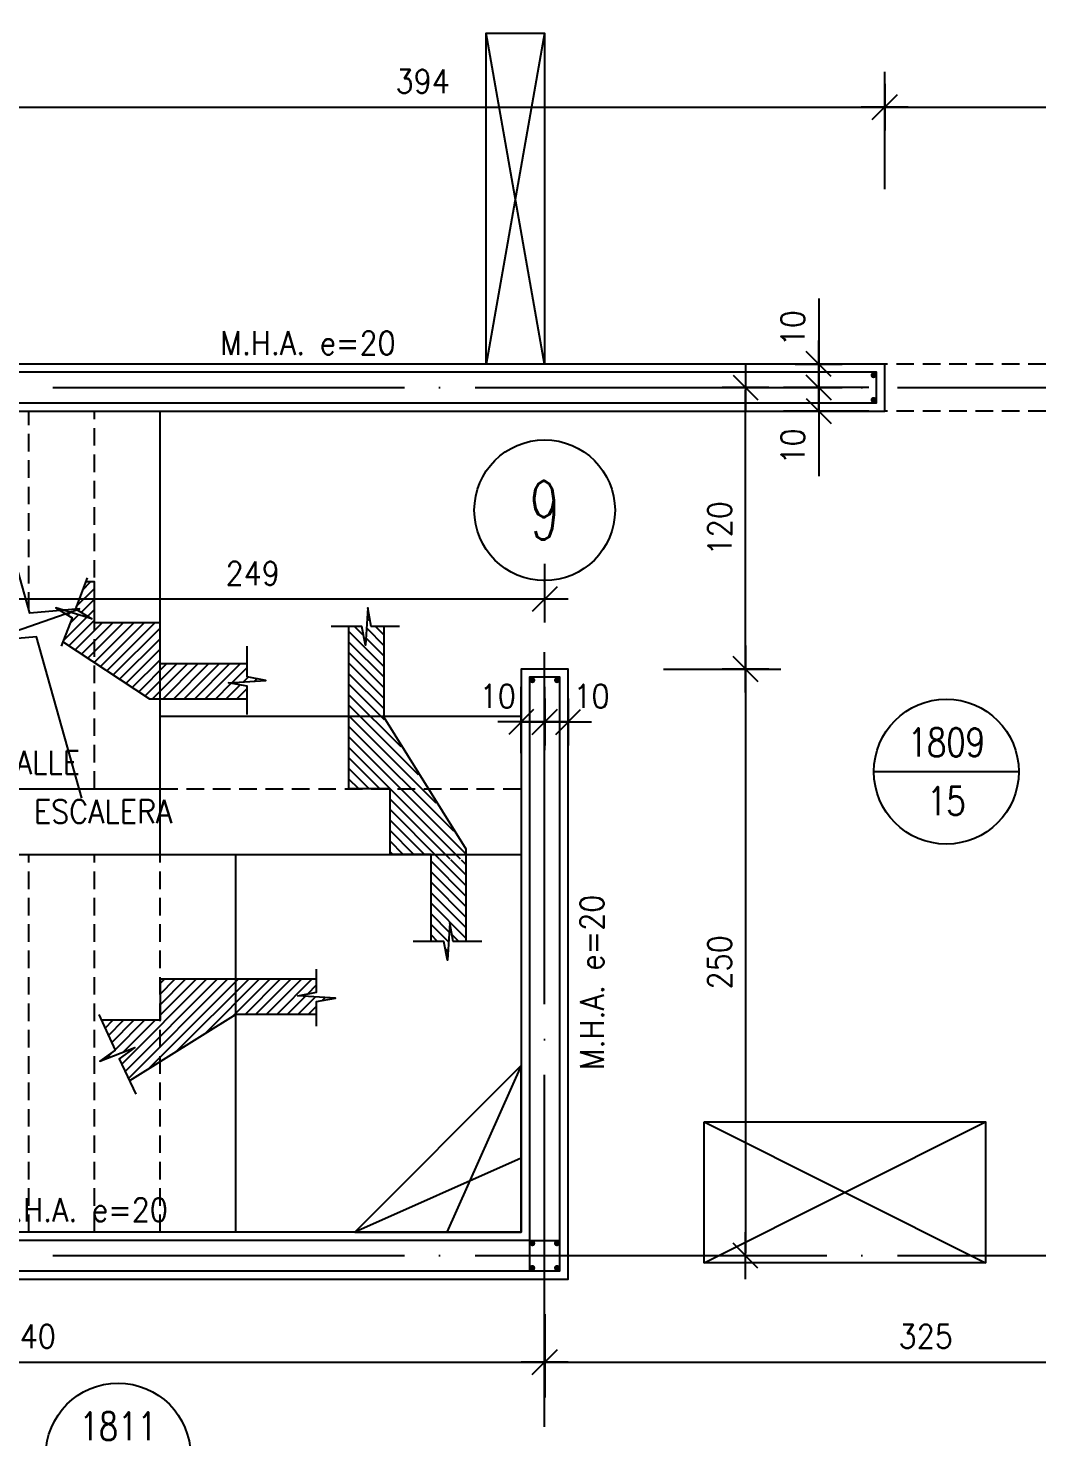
# Model space of a CAD drawing. Extents: x 2589 to 11482, y 3653 to 11529.
# Drawn here: x 6097 to 6527, y 5450 to 6051 of the extents above; entities that cross this region are included whole.
import ezdxf
from ezdxf.enums import TextEntityAlignment as Align

# ---------------------------------------------------------------- set-up
doc = ezdxf.new("R2010")
doc.units = 0
doc.header["$LTSCALE"] = 60
doc.linetypes.add('EJES', pattern=[3, 2.5, -0.25, 0, -0.25])
doc.linetypes.add('HIDDEN2', pattern=[0.1875, 0.125, -0.0625])
doc.layers.get('0').update_dxf_attribs({"linetype": 'CONTINUOUS'})
doc.layers.get('DEFPOINTS').update_dxf_attribs({"linetype": 'CONTINUOUS'})
for name, color, linetype in [('CAJAP', 3, 'HIDDEN2'), ('COTAS', 3, 'CONTINUOUS'), ('CRUCES', 9, 'CONTINUOUS'), ('EJES', 1, 'EJES'), ('MALLA', 1, 'CONTINUOUS'), ('MUROS', 4, 'CONTINUOUS'), ('REFUERZOS', 3, 'HIDDEN2'), ('SECCION', 1, 'CONTINUOUS'), ('SHAFT', 1, 'CONTINUOUS'), ('TEXTOS', 2, 'CONTINUOUS'), ('VIGAS', 2, 'CONTINUOUS')]:
    doc.layers.add(name, color=color, linetype=linetype)
doc.layers.add('RLA-LOSAS', color=3, linetype='CONTINUOUS', lineweight=9)
doc.styles.add('COTAS', font='romans.shx', dxfattribs={"width": 0.9})
doc.styles.add('ROMANS', font='romans.shx', dxfattribs={"width": 0.9, "height": 10})
doc.dimstyles.new('50', dxfattribs={"dimtxt": 10, "dimasz": 1, "dimexe": 15, "dimexo": 0, "dimgap": 6, "dimtad": 1, "dimdec": 8, "dimdsep": 46, "dimtxsty": 'COTAS', "dimblk": '$COTA$', "dimcen": 0.09, "dimdle": 10, "dimclrd": 256, "dimclre": 256, "dimclrt": 2, "dimadec": 0, "dimazin": 0, "dimtfac": 1, "dimtdec": 8, "dimtmove": 0, "dimatfit": 2, "dimfxl": 35, "dimfxlon": 1, "dimtolj": 1, "dimarcsym": 0})

# ---------------------------------------------------------------- blocks, each defined once
blk = doc.blocks.new('$COTA$')
at = {"layer": 'COTAS'}
for p, q in [((0, -10), (0, 10)), ((10, 0), (-10, 0)), ((5.3, 5.3), (-5.3, -5.3))]:
    blk.add_line(p, q, dxfattribs=at)
blk = doc.blocks.new('*D34')
at = {"layer": 'COTAS', "lineweight": -2, "transparency": 16777216}
for p, q in [((5877.46, 5502.7), (5877.46, 5467.31)), ((6317.46, 5502.7), (6317.46, 5467.31)), ((5878.46, 5482.31), (6316.46, 5482.31))]:
    blk.add_line(p, q, dxfattribs=at)
at = {"layer": 'DEFPOINTS', "color": 0, "transparency": 16777216}
for p in [(5877.46, 5502.7), (6317.46, 5502.7), (6317.46, 5482.31)]:
    blk.add_point(p, dxfattribs=at)
at = {"layer": 'COTAS', "lineweight": -2, "transparency": 16777216, "rotation": 180}
blk.add_blockref('$COTA$', (5877.46, 5482.31), dxfattribs=at)
at = {"layer": 'COTAS', "lineweight": -2, "transparency": 16777216}
blk.add_blockref('$COTA$', (6317.46, 5482.31), dxfattribs=at)
at = {"layer": 'COTAS', "color": 2, "transparency": 16777216, "insert": (6097.46, 5493.31), "char_height": 10, "attachment_point": 5, "style": 'COTAS'}
blk.add_mtext('\\A1;440', dxfattribs=at)
blk = doc.blocks.new('*D36')
at = {"layer": 'COTAS', "lineweight": -2, "transparency": 16777216}
for p, q in [((6368.11, 5777.71), (6418.11, 5777.71)), ((6403.11, 5776.71), (6403.11, 5528.71)), ((6368.11, 5527.71), (6418.11, 5527.71))]:
    blk.add_line(p, q, dxfattribs=at)
at = {"layer": 'DEFPOINTS', "color": 0, "transparency": 16777216}
for p in [(6327.46, 5777.71), (6327.46, 5527.71), (6403.11, 5527.71)]:
    blk.add_point(p, dxfattribs=at)
at = {"layer": 'COTAS', "lineweight": -2, "transparency": 16777216}
for p, rotation in [((6403.11, 5777.71), 90), ((6403.11, 5527.71), 270)]:
    blk.add_blockref('$COTA$', p, dxfattribs=dict(at, rotation=rotation))
at = {"layer": 'COTAS', "color": 2, "transparency": 16777216, "insert": (6392.11, 5652.71), "char_height": 10, "attachment_point": 5, "rotation": 90, "style": 'COTAS'}
blk.add_mtext('\\A1;250', dxfattribs=at)
blk = doc.blocks.new('*D64')
at = {"layer": 'COTAS', "lineweight": -2, "transparency": 16777216}
for p, q in [((6068.46, 5982.23), (6068.46, 6032.23)), ((6462.46, 5982.23), (6462.46, 6032.23)), ((6069.46, 6017.23), (6461.46, 6017.23))]:
    blk.add_line(p, q, dxfattribs=at)
at = {"layer": 'DEFPOINTS', "color": 0, "transparency": 16777216}
for p in [(6462.46, 6017.23), (6068.46, 5974.4), (6462.46, 5974.4)]:
    blk.add_point(p, dxfattribs=at)
at = {"layer": 'COTAS', "lineweight": -2, "transparency": 16777216, "rotation": 180}
blk.add_blockref('$COTA$', (6068.46, 6017.23), dxfattribs=at)
at = {"layer": 'COTAS', "lineweight": -2, "transparency": 16777216}
blk.add_blockref('$COTA$', (6462.46, 6017.23), dxfattribs=at)
at = {"layer": 'COTAS', "color": 2, "transparency": 16777216, "insert": (6265.46, 6028.23), "char_height": 10, "attachment_point": 5, "style": 'COTAS'}
blk.add_mtext('\\A1;394', dxfattribs=at)
blk = doc.blocks.new('$EJE$')
at = {"color": 6}
blk.add_circle((0, 0), 30, dxfattribs=at)
at = {"color": 6, "style": 'COTAS', "width": 0.6}
blk.add_attdef('EJE', text='', height=25, dxfattribs=at).set_placement((0, 0), align=Align.MIDDLE)
blk = doc.blocks.new('*D127')
at = {"layer": 'COTAS', "lineweight": -2, "transparency": 16777216}
for p, q in [((6462.46, 5982.23), (6462.46, 6032.23)), ((6642.46, 5982.23), (6642.46, 6032.23)), ((6463.46, 6017.23), (6641.46, 6017.23))]:
    blk.add_line(p, q, dxfattribs=at)
at = {"layer": 'DEFPOINTS', "color": 0, "transparency": 16777216}
for p in [(6642.46, 6017.23), (6642.46, 5980.78), (6462.46, 5974.4)]:
    blk.add_point(p, dxfattribs=at)
at = {"layer": 'COTAS', "lineweight": -2, "transparency": 16777216, "rotation": 180}
blk.add_blockref('$COTA$', (6462.46, 6017.23), dxfattribs=at)
at = {"layer": 'COTAS', "lineweight": -2, "transparency": 16777216}
blk.add_blockref('$COTA$', (6642.46, 6017.23), dxfattribs=at)
at = {"layer": 'COTAS', "color": 2, "transparency": 16777216, "insert": (6552.46, 6028.23), "char_height": 10, "attachment_point": 5, "style": 'COTAS'}
blk.add_mtext('\\A1;180', dxfattribs=at)
blk = doc.blocks.new('*D132')
at = {"layer": 'COTAS', "lineweight": -2, "transparency": 16777216}
for p, q in [((6317.46, 5502.7), (6317.46, 5467.31)), ((6642.46, 5502.7), (6642.46, 5467.31)), ((6318.46, 5482.31), (6641.46, 5482.31))]:
    blk.add_line(p, q, dxfattribs=at)
at = {"layer": 'DEFPOINTS', "color": 0, "transparency": 16777216}
for p in [(6317.46, 5502.7), (6642.46, 5502.7), (6642.46, 5482.31)]:
    blk.add_point(p, dxfattribs=at)
at = {"layer": 'COTAS', "lineweight": -2, "transparency": 16777216, "rotation": 180}
blk.add_blockref('$COTA$', (6317.46, 5482.31), dxfattribs=at)
at = {"layer": 'COTAS', "lineweight": -2, "transparency": 16777216}
blk.add_blockref('$COTA$', (6642.46, 5482.31), dxfattribs=at)
at = {"layer": 'COTAS', "color": 2, "transparency": 16777216, "insert": (6479.96, 5493.31), "char_height": 10, "attachment_point": 5, "style": 'COTAS'}
blk.add_mtext('\\A1;325', dxfattribs=at)
blk = doc.blocks.new('*D137')
at = {"layer": 'COTAS', "lineweight": -2, "transparency": 16777216}
for p, q in [((6455.77, 5897.71), (6419.31, 5897.71)), ((6434.31, 5898.71), (6434.31, 5899.71)), ((6434.31, 5897.71), (6434.31, 5887.71)), ((6455.77, 5887.71), (6419.31, 5887.71)), ((6434.31, 5886.71), (6434.31, 5859.96))]:
    blk.add_line(p, q, dxfattribs=at)
at = {"layer": 'DEFPOINTS', "color": 0, "transparency": 16777216}
for p in [(6434.31, 5897.71), (6455.77, 5897.71), (6455.77, 5887.71)]:
    blk.add_point(p, dxfattribs=at)
at = {"layer": 'COTAS', "lineweight": -2, "transparency": 16777216}
for p, rotation in [((6434.31, 5897.71), 270), ((6434.31, 5887.71), 90)]:
    blk.add_blockref('$COTA$', p, dxfattribs=dict(at, rotation=rotation))
at = {"layer": 'COTAS', "color": 2, "transparency": 16777216, "insert": (6423.31, 5872.61), "char_height": 10, "attachment_point": 5, "rotation": 90, "style": 'COTAS'}
blk.add_mtext('\\A1;10', dxfattribs=at)
blk = doc.blocks.new('*D138')
at = {"layer": 'COTAS', "lineweight": -2, "transparency": 16777216}
for p, q in [((6434.31, 5935.63), (6434.31, 5907.71)), ((6434.31, 5908.71), (6434.31, 5909.71)), ((6457.12, 5907.71), (6419.31, 5907.71)), ((6434.31, 5897.71), (6434.31, 5907.71)), ((6434.31, 5897.71), (6434.31, 5907.71)), ((6455.77, 5897.71), (6419.31, 5897.71)), ((6434.31, 5896.71), (6434.31, 5895.71))]:
    blk.add_line(p, q, dxfattribs=at)
at = {"layer": 'DEFPOINTS', "color": 0, "transparency": 16777216}
for p in [(6434.31, 5907.71), (6457.12, 5907.71), (6455.77, 5897.71)]:
    blk.add_point(p, dxfattribs=at)
at = {"layer": 'COTAS', "lineweight": -2, "transparency": 16777216}
for p, rotation in [((6434.31, 5907.71), 270), ((6434.31, 5897.71), 90)]:
    blk.add_blockref('$COTA$', p, dxfattribs=dict(at, rotation=rotation))
at = {"layer": 'COTAS', "color": 2, "transparency": 16777216, "insert": (6423.31, 5922.99), "char_height": 10, "attachment_point": 5, "rotation": 90, "style": 'COTAS'}
blk.add_mtext('\\A1;10', dxfattribs=at)
blk = doc.blocks.new('*D173')
at = {"layer": 'COTAS', "lineweight": -2, "transparency": 16777216}
for p, q in [((6317.46, 5743.21), (6317.46, 5770.2)), ((6327.46, 5741.86), (6327.46, 5770.2)), ((6316.46, 5755.2), (6315.46, 5755.2)), ((6317.46, 5755.2), (6327.46, 5755.2)), ((6328.46, 5755.2), (6329.46, 5755.2))]:
    blk.add_line(p, q, dxfattribs=at)
at = {"layer": 'DEFPOINTS', "color": 0, "transparency": 16777216}
for p in [(6327.46, 5755.2), (6317.46, 5743.21), (6327.46, 5741.86)]:
    blk.add_point(p, dxfattribs=at)
at = {"layer": 'COTAS', "lineweight": -2, "transparency": 16777216}
blk.add_blockref('$COTA$', (6317.46, 5755.2), dxfattribs=at)
at = {"layer": 'COTAS', "lineweight": -2, "transparency": 16777216, "rotation": 180}
blk.add_blockref('$COTA$', (6327.46, 5755.2), dxfattribs=at)
at = {"layer": 'COTAS', "color": 2, "transparency": 16777216, "insert": (6337.46, 5766.2), "char_height": 10, "attachment_point": 5, "style": 'COTAS'}
blk.add_mtext('\\A1;10', dxfattribs=at)
blk = doc.blocks.new('*D176')
at = {"layer": 'COTAS', "lineweight": -2, "transparency": 16777216}
for p, q in [((6068.46, 5806.57), (6068.46, 5822.52)), ((6317.46, 5806.57), (6317.46, 5822.52)), ((6316.46, 5807.52), (6069.46, 5807.52))]:
    blk.add_line(p, q, dxfattribs=at)
at = {"layer": 'DEFPOINTS', "color": 0, "transparency": 16777216}
for p in [(6068.46, 5807.52), (6068.46, 5806.57), (6317.46, 5806.57)]:
    blk.add_point(p, dxfattribs=at)
at = {"layer": 'COTAS', "lineweight": -2, "transparency": 16777216, "rotation": 180}
blk.add_blockref('$COTA$', (6068.46, 5807.52), dxfattribs=at)
at = {"layer": 'COTAS', "lineweight": -2, "transparency": 16777216}
blk.add_blockref('$COTA$', (6317.46, 5807.52), dxfattribs=at)
at = {"layer": 'COTAS', "color": 2, "transparency": 16777216, "insert": (6192.96, 5818.52), "char_height": 10, "attachment_point": 5, "style": 'COTAS'}
blk.add_mtext('\\A1;249', dxfattribs=at)
blk = doc.blocks.new('*D178')
at = {"layer": 'COTAS', "lineweight": -2, "transparency": 16777216}
for p, q in [((6307.46, 5741.86), (6307.46, 5770.2)), ((6317.46, 5743.21), (6317.46, 5770.2)), ((6306.46, 5755.2), (6305.46, 5755.2)), ((6317.46, 5755.2), (6307.46, 5755.2)), ((6318.46, 5755.2), (6319.46, 5755.2))]:
    blk.add_line(p, q, dxfattribs=at)
at = {"layer": 'DEFPOINTS', "color": 0, "transparency": 16777216}
for p in [(6307.46, 5755.2), (6307.46, 5741.86), (6317.46, 5743.21)]:
    blk.add_point(p, dxfattribs=at)
at = {"layer": 'COTAS', "lineweight": -2, "transparency": 16777216}
blk.add_blockref('$COTA$', (6307.46, 5755.2), dxfattribs=at)
at = {"layer": 'COTAS', "lineweight": -2, "transparency": 16777216, "rotation": 180}
blk.add_blockref('$COTA$', (6317.46, 5755.2), dxfattribs=at)
at = {"layer": 'COTAS', "color": 2, "transparency": 16777216, "insert": (6297.46, 5766.2), "char_height": 10, "attachment_point": 5, "style": 'COTAS'}
blk.add_mtext('\\A1;10', dxfattribs=at)
blk = doc.blocks.new('LOSA')
at = {"color": 6, "linetype": 'Continuous'}
blk.add_line((-30.89, 0), (30.89, 0), dxfattribs=at)
at = {"color": 3, "linetype": 'Continuous'}
blk.add_circle((0, 0), 30.89, dxfattribs=at)
at = {"color": 2, "style": 'COTAS', "width": 0.8}
for tag, p in [('NUMERO', (0, 12.5)), ('E', (0, -12.5))]:
    blk.add_attdef(tag, text='', height=12, dxfattribs=at).set_placement(p, align=Align.MIDDLE)
at = {"layer": 'RLA-LOSAS', "style": 'COTAS', "flags": 1}
blk.add_attdef('DIRVER', text='', height=8.09, rotation=90, dxfattribs=at).set_placement((-30.45, 39.97), align=Align.MIDDLE)
at = {"layer": 'RLA-LOSAS', "linetype": 'ByBlock', "style": 'COTAS', "flags": 1}
blk.add_attdef('CUAVER', text='', height=8.09, rotation=90, dxfattribs=at).set_placement((-49.66, -4.86), align=Align.MIDDLE)
at = {"layer": 'RLA-LOSAS', "style": 'COTAS', "flags": 1}
blk.add_attdef('DIRHOR', text='', height=8.09, dxfattribs=at).set_placement((37.86, -29.26), align=Align.MIDDLE)
at = {"layer": 'RLA-LOSAS', "linetype": 'ByBlock', "style": 'COTAS', "flags": 1}
blk.add_attdef('CUAHOR', text='', height=8.09, dxfattribs=at).set_placement((-9.45, -47.67), align=Align.MIDDLE)
at = {"layer": 'RLA-LOSAS', "style": 'COTAS', "width": 0.7, "flags": 1}
blk.add_attdef('CONTRAFLECHA', text='', height=10, dxfattribs=at).set_placement((0, -67.5), align=Align.MIDDLE)
blk = doc.blocks.new('*D196')
at = {"layer": 'COTAS', "lineweight": -2, "transparency": 16777216}
for p, q in [((6368.11, 5897.71), (6418.11, 5897.71)), ((6403.11, 5778.71), (6403.11, 5896.71)), ((6368.11, 5777.71), (6418.11, 5777.71))]:
    blk.add_line(p, q, dxfattribs=at)
at = {"layer": 'DEFPOINTS', "color": 0, "transparency": 16777216}
for p in [(6368.11, 5897.71), (6403.11, 5897.71), (6368.11, 5777.71)]:
    blk.add_point(p, dxfattribs=at)
at = {"layer": 'COTAS', "lineweight": -2, "transparency": 16777216}
for p, rotation in [((6403.11, 5897.71), 90), ((6403.11, 5777.71), 270)]:
    blk.add_blockref('$COTA$', p, dxfattribs=dict(at, rotation=rotation))
at = {"layer": 'COTAS', "color": 2, "transparency": 16777216, "insert": (6392.11, 5837.71), "char_height": 10, "attachment_point": 5, "rotation": 90, "style": 'COTAS'}
blk.add_mtext('\\A1;120', dxfattribs=at)

msp = doc.modelspace()

# ---------------------------------------------------------------- hatches: boundary and pattern name
at = {"layer": 'SECCION'}
h = msp.add_hatch(dxfattribs=at)
h.set_pattern_fill('ANSI31', color=9)
h.set_pattern_definition([(45, (-3412.9374, -1005.3148), (-2.245064, 2.245064), [])])
h.paths.add_polyline_path([(6112.03259617, 5789.34290631), (6115.92415618, 5799.59364378), (6108.9773685, 5803.83535816), (6124.29062891, 5799.09151419), (6117.34384122, 5803.33322857), (6121.73201107, 5814.89208334), (6125.45585631, 5814.89208334), (6125.45585631, 5797.39208334), (6153.45585631, 5797.39208334), (6153.45585631, 5779.89208334), (6190.56190981, 5779.89208334), (6190.56190981, 5774.39208334), (6198.56190981, 5772.89208334), (6182.56190981, 5771.89208334), (6190.56190981, 5770.39208334), (6190.56190981, 5764.89208334), (6149.15391292, 5764.89208334)])
h = msp.add_hatch(dxfattribs=at)
h.set_pattern_fill('ANSI31', color=9, angle=90)
h.set_pattern_definition([(135, (1503.361, -5), (-2.245064, -2.245064), [])])
h.paths.add_polyline_path([(6249.0070609, 5795.87691061), (6243.5070609, 5795.87691061), (6242.0070609, 5803.87691061), (6241.0070609, 5787.87691061), (6239.5070609, 5795.87691061), (6234.0070609, 5795.87691061), (6234.0070609, 5757.70691493), (6249.0070609, 5757.70691493)])
h.paths.add_polyline_path([(6249.0070609, 5756.00885833), (6249.0070609, 5757.70691493), (6234.0070609, 5757.70691493), (6234.0070609, 5726.70691493), (6251.5070609, 5726.70691493), (6267.32077552, 5726.70691493)])
h.paths.add_polyline_path([(6251.5070609, 5698.70691493), (6269.0070609, 5698.70691493), (6269.0070609, 5696.70691493), (6269.3373941, 5696.70691493), (6284.0070609, 5696.20691493), (6284.0070609, 5700.00885833), (6267.32077552, 5726.70691493), (6251.5070609, 5726.70691493)])
h.paths.add_polyline_path([(6278.5070609, 5661.60086144), (6284.0070609, 5661.60086144), (6284.0070609, 5696.70691493), (6269.0070609, 5696.70691493), (6269.0070609, 5661.60086144), (6274.5070609, 5661.60086144), (6276.0070609, 5653.60086144), (6277.0070609, 5669.60086144)])
h = msp.add_hatch(dxfattribs=at)
h.set_pattern_fill('ANSI31', color=9)
h.set_pattern_definition([(45, (-114751.464, -71217.6046), (-2.24506403, 2.24506403), [])])
h.paths.add_polyline_path([(6185.75779971, 5630.51314103), (6185.75779971, 5645.51314103), (6153.45585631, 5645.51314103), (6153.45585631, 5610.32442641)])
h.paths.add_polyline_path([(6220.22903924, 5640.01314103), (6220.22903924, 5645.51314103), (6185.75779971, 5645.51314103), (6185.75779971, 5630.51314103), (6220.22903924, 5630.51314103), (6220.22903924, 5636.01314103), (6228.22903924, 5637.51314103), (6212.22903924, 5638.51314103)])
h.paths.add_polyline_path([(6128.41317207, 5628.01314103), (6134.32113435, 5615.286204), (6127.69643218, 5610.55721666), (6142.6300536, 5616.38704955), (6136.00535143, 5611.65806221), (6140.4095677, 5602.17049602), (6153.45585631, 5610.32442641), (6153.45585631, 5628.01314103)])

# ---------------------------------------------------------------- linework, layer by layer
at = {"layer": 'CAJAP'}
for p, q in [((6097.45585631, 5802.94664634), (6097.45585631, 5887.70691493)), ((6125.45585631, 5726.70691493), (6125.45585631, 5887.70691493)), ((6153.45585631, 5726.70691493), (6307.45585631, 5726.70691493)), ((6097.45585631, 5537.70691493), (6097.45585631, 5698.70691493)), ((6125.45585631, 5537.70691493), (6125.45585631, 5698.70691493)), ((6153.45585631, 5537.70691493), (6153.45585631, 5698.70691493))]:
    msp.add_line(p, q, dxfattribs=at)
at = {"layer": 'CRUCES'}
for p, q in [((6317.45585631, 6048.70691493), (6292.45585631, 5907.70691493)), ((6317.45585631, 5907.70691493), (6292.45585631, 6048.70691493)), ((6307.45585631, 5608.70691493), (6275.7275274, 5537.70691493)), ((6385.45585631, 5524.70691493), (6505.45585631, 5584.70691493)), ((6385.45585631, 5584.70691493), (6505.45585631, 5524.70691493)), ((6307.45585631, 5569.22176591), (6236.45585631, 5537.70691493))]:
    msp.add_line(p, q, dxfattribs=at)
msp.add_lwpolyline([(6120.02688532, 5722.72899131), (6100.68795985, 5791.45971915), (6079.48830431, 5789.56938681), (6119.05458041, 5803.4186852), (6097.85492486, 5801.52835286), (6073.60666152, 5887.70691493)], dxfattribs=at)
at = {"layer": 'EJES'}
for points in [[(3946.45585631, 5897.70691493), (7047.45585631, 5897.70691493)], [(6317.45585631, 5454.78368837), (6317.45585631, 5815.41762306)], [(3946.45585631, 5527.70691493), (7047.45585631, 5527.70691493)]]:
    msp.add_lwpolyline(points, dxfattribs=at)
at = {"layer": 'MALLA'}
for q in [(6323.95585631, 5534.20691493), (6310.95585631, 5521.20691493)]:
    msp.add_line((6310.95585631, 5534.20691493), q, dxfattribs=at)
msp.add_lwpolyline([(5870.95585631, 5891.20691493), (5870.95585631, 5534.20691493), (5674.95585631, 5534.20691493), (5674.95585631, 5521.20691493), (6323.95585631, 5521.20691493), (6323.95585631, 5774.20691493), (6310.95585631, 5774.20691493), (6310.95585631, 5534.20691493), (5883.95585631, 5534.20691493), (5883.95585631, 5891.20691493), (6458.95585631, 5891.20691493), (6458.95585631, 5904.20691493), (6074.95585631, 5904.20691493), (6074.95585631, 6425.20691493), (6061.95585631, 6425.20691493), (6061.95585631, 5904.20691493), (5674.95585631, 5904.20691493), (5674.95585631, 5891.20691493)], close=True, dxfattribs=at)
for points in [[(6457.08085631, 5902.95691493, 1.25, 1.25, -1), (6458.33085631, 5902.95691493, 1.25, 1.25, -1)], [(6457.08085631, 5892.45691493, 1.25, 1.25, -1), (6458.33085631, 5892.45691493, 1.25, 1.25, -1)], [(6311.58085631, 5772.95691493, 1.25, 1.25, -1), (6312.83085631, 5772.95691493, 1.25, 1.25, -1)], [(6322.08085631, 5772.95691493, 1.25, 1.25, -1), (6323.33085631, 5772.95691493, 1.25, 1.25, -1)], [(6311.58085631, 5532.95691493, 1.25, 1.25, -1), (6312.83085631, 5532.95691493, 1.25, 1.25, -1)], [(6322.08085631, 5532.95691493, 1.25, 1.25, -1), (6323.33085631, 5532.95691493, 1.25, 1.25, -1)], [(6311.58085631, 5522.45691493, 1.25, 1.25, -1), (6312.83085631, 5522.45691493, 1.25, 1.25, -1)], [(6322.08085631, 5522.45691493, 1.25, 1.25, -1), (6323.33085631, 5522.45691493, 1.25, 1.25, -1)]]:
    msp.add_lwpolyline(points, format="xyseb", close=True, dxfattribs=at)
at = {"layer": 'MUROS'}
msp.add_lwpolyline([(5867.45585631, 5887.70691493), (5867.45585631, 5537.70691493), (5671.45585631, 5537.70691493), (5671.45585631, 5517.70691493), (6327.45585631, 5517.70691493), (6327.45585631, 5777.70691493), (6307.45585631, 5777.70691493), (6307.45585631, 5537.70691493), (5887.45585631, 5537.70691493), (5887.45585631, 5887.70691493), (6462.45585631, 5887.70691493), (6462.45585631, 5907.70691493), (6078.45585631, 5907.70691493), (6078.45585631, 6428.70691493), (6058.45585631, 6428.70691493), (6058.45585631, 5907.70691493), (5671.45585631, 5907.70691493), (5671.45585631, 5887.70691493)], close=True, dxfattribs=at)
at = {"layer": 'REFUERZOS'}
for p, q in [((6632.45585631, 5907.70691493), (6462.45585631, 5907.70691493)), ((6632.45585631, 5887.70691493), (6462.45585631, 5887.70691493))]:
    msp.add_line(p, q, dxfattribs=at)
at = {"layer": 'SECCION', "color": 9}
for points in [[(6122.38650792, 5816.61609), (6117.34384122, 5803.33322857), (6124.29062891, 5799.09151419), (6108.9773685, 5803.83535816), (6115.92415618, 5799.59364378), (6111.33016285, 5787.49263045)], [(6255.59704506, 5795.87691061), (6243.5070609, 5795.87691061), (6242.0070609, 5803.87691061), (6241.0070609, 5787.87691061), (6239.5070609, 5795.87691061), (6226.40882929, 5795.87691061)], [(6190.56190981, 5758.30209917), (6190.56190981, 5770.39208334), (6182.56190981, 5771.89208334), (6198.56190981, 5772.89208334), (6190.56190981, 5774.39208334), (6190.56190981, 5787.49031495)], [(6290.59704506, 5661.60086144), (6278.5070609, 5661.60086144), (6277.0070609, 5669.60086144), (6276.0070609, 5653.60086144), (6274.5070609, 5661.60086144), (6261.40882929, 5661.60086144)], [(6220.22903924, 5625.51314103), (6220.22903924, 5636.01314103), (6228.22903924, 5637.51314103), (6212.22903924, 5638.51314103), (6220.22903924, 5640.01314103), (6220.22903924, 5649.75516515)], [(6127.27199331, 5630.47146923), (6134.32113435, 5615.286204), (6127.69643218, 5610.55721666), (6142.6300536, 5616.38704955), (6136.00535143, 5611.65806221), (6143.05449247, 5596.47279698)]]:
    msp.add_lwpolyline(points, dxfattribs=at)
at = {"layer": 'SECCION'}
for points in [[(6190.56190981, 5779.89208334), (6153.45585631, 5779.89208334), (6153.45585631, 5797.39208334), (6125.45585631, 5797.39208334), (6125.45585631, 5814.89208334), (6121.73201107, 5814.89208334)], [(6269.0070609, 5661.60086144), (6269.0070609, 5698.70691493), (6251.5070609, 5698.70691493), (6251.5070609, 5726.70691493), (6234.0070609, 5726.70691493), (6234.0070609, 5795.87691061)], [(6284.0070609, 5661.60086144), (6284.0070609, 5701.00885833), (6249.0070609, 5757.00885833), (6249.0070609, 5795.87691061)], [(6190.56190981, 5764.89208334), (6149.15391292, 5764.89208334), (6112.03259617, 5789.34290631)], [(6220.22903924, 5645.51314103), (6153.45585631, 5645.51314103), (6153.45585631, 5628.01314103), (6128.41317207, 5628.01314103)], [(6220.22903924, 5630.51314103), (6185.75779971, 5630.51314103), (6140.4095677, 5602.17049602)]]:
    msp.add_lwpolyline(points, dxfattribs=at)
at = {"layer": 'SHAFT'}
for points in [[(6317.45585631, 5907.70691493), (6292.45585631, 5907.70691493), (6292.45585631, 6048.70691493), (6317.45585631, 6048.70691493)], [(6307.45585631, 5537.70691493), (6307.45585631, 5608.70691493), (6236.45585631, 5537.70691493)], [(6385.45585631, 5584.70691493), (6505.45585631, 5584.70691493), (6505.45585631, 5524.70691493), (6385.45585631, 5524.70691493)]]:
    msp.add_lwpolyline(points, close=True, dxfattribs=at)
at = {"layer": 'VIGAS'}
for p, q in [((6153.45585631, 5726.70691493), (6153.45585631, 5887.70691493)), ((6153.45585631, 5757.70691493), (6307.45585631, 5757.70691493)), ((6041.45585631, 5726.70691493), (6153.45585631, 5726.70691493)), ((6153.45585631, 5698.70691493), (6153.45585631, 5726.70691493)), ((6041.45585631, 5698.70691493), (6153.45585631, 5698.70691493)), ((6153.45585631, 5698.70691493), (6307.45585631, 5698.70691493)), ((6185.75779971, 5537.70691493), (6185.75779971, 5698.70691493))]:
    msp.add_line(p, q, dxfattribs=at)

# ---------------------------------------------------------------- block references
for name, p, values in [('$EJE$', (6317.45585631, 5845.41762306), {'EJE': '9'}), ('LOSA', (6488.75608491, 5734.00871237), {'NUMERO': '1809', 'E': '15'}), ('LOSA', (6135.56172369, 5442.49665451), {'NUMERO': '1811', 'E': '15'})]:
    msp.add_blockref(name, p).add_auto_attribs(values)

# ---------------------------------------------------------------- texts
at = {"layer": 'TEXTOS', "style": 'ROMANS', "width": 0.9}
for s, p in [('M.H.A. e=20', (6216.51868356, 5916.70691493)), ('VER DETALLE  ', (6086.74570664, 5737.868012)), (' PLANO DE ESCALERA', (6092.92107738, 5716.98119852)), ('M.H.A. e=20', (6119.36834038, 5547.24799944))]:
    msp.add_text(s, height=10, dxfattribs=at).set_placement(p, align=Align.MIDDLE)
msp.add_text('M.H.A. e=20', height=10, rotation=90, dxfattribs=at).set_placement((6337.66715925, 5644.16166593), align=Align.MIDDLE)

# ---------------------------------------------------------------- dimensions: what is measured, and where the dimension line sits
at = {"layer": 'COTAS'}
for base, p1, p2, picture, middle in [((6462.4558563143, 6017.2344090487), (6068.4558563143, 5974.397539949), (6462.4558563143, 5974.397539949), '*D64', (6265.4558563143, 6028.2344090487)), ((6317.4558563143, 5482.3140779165), (5877.4558563143, 5502.6974964591), (6317.4558563143, 5502.6974964591), '*D34', (6097.4558563143, 5493.3140779165))]:
    dim = msp.add_linear_dim(base=base, p1=p1, p2=p2, dimstyle='50', override={"dimtmove": 1}, dxfattribs=at)
    dim.commit()
    dim.dimension.update_dxf_attribs({"geometry": picture, "text_midpoint": middle})
for base, p1, p2, picture, middle in [((6642.4558563143, 6017.2344090487), (6462.4558563143, 5974.397539949), (6642.4558563143, 5980.7824268815), '*D127', (6552.4558563143, 6028.2344090487)), ((6068.4558563143, 5807.5242157274), (6317.4558563143, 5806.5731736584), (6068.4558563143, 5806.5731736584), '*D176', (6192.9558563143, 5818.5242157274)), ((6642.4558563143, 5482.3140779165), (6317.4558563143, 5502.6974964591), (6642.4558563143, 5502.6974964591), '*D132', (6479.9558563143, 5493.3140779165))]:
    dim = msp.add_linear_dim(base=base, p1=p1, p2=p2, dimstyle='50', dxfattribs=at)
    dim.commit()
    dim.dimension.update_dxf_attribs({"geometry": picture, "text_midpoint": middle})
for base, p1, p2, angle, picture, middle in [((6434.3088062169, 5907.7069149326), (6455.7653047586, 5897.7069149326), (6457.1230923287, 5907.7069149326), 90, '*D138', (6434.3088062169, 5922.9858342122)), ((6307.4558563143, 5755.1985667262), (6317.4558563143, 5743.2134438959), (6307.4558563143, 5741.8556563258), 180, '*D178', (6297.4558563143, 5755.1985667262))]:
    dim = msp.add_linear_dim(base=base, p1=p1, p2=p2, angle=angle, dimstyle='50', override={"dimtmove": 1}, dxfattribs=at)
    dim.commit()
    dim.dimension.update_dxf_attribs({"geometry": picture, "text_midpoint": middle, "dimtype": 160})
for base, p1, p2, picture, middle in [((6403.1137669525, 5897.7069149326), (6368.1137669525, 5777.7069149326), (6368.1137669525, 5897.7069149326), '*D196', (6392.1137669525, 5837.7069149326)), ((6403.1137669525, 5527.7069149326), (6327.4558563143, 5777.7069149326), (6327.4558563143, 5527.7069149326), '*D36', (6392.1137669525, 5652.7069149326))]:
    dim = msp.add_linear_dim(base=base, p1=p1, p2=p2, angle=90, dimstyle='50', dxfattribs=at)
    dim.commit()
    dim.dimension.update_dxf_attribs({"geometry": picture, "text_midpoint": middle})
dim = msp.add_linear_dim(base=(6434.3088062169, 5897.7069149326), p1=(6455.7653047586, 5887.7069149326), p2=(6455.7653047586, 5897.7069149326), angle=90, dimstyle='50', dxfattribs=at)
dim.commit()
dim.dimension.update_dxf_attribs({"geometry": '*D137', "text_midpoint": (6434.3088062169, 5872.6074060902), "dimtype": 160})
dim = msp.add_linear_dim(base=(6327.4558563143, 5755.1985667262), p1=(6317.4558563143, 5743.2134438959), p2=(6327.4558563143, 5741.8556563258), dimstyle='50', override={"dimtmove": 1}, dxfattribs=at)
dim.commit()
dim.dimension.update_dxf_attribs({"geometry": '*D173', "text_midpoint": (6337.4558563143, 5755.1985667262), "dimtype": 160})

doc.saveas('drawing.dxf')
